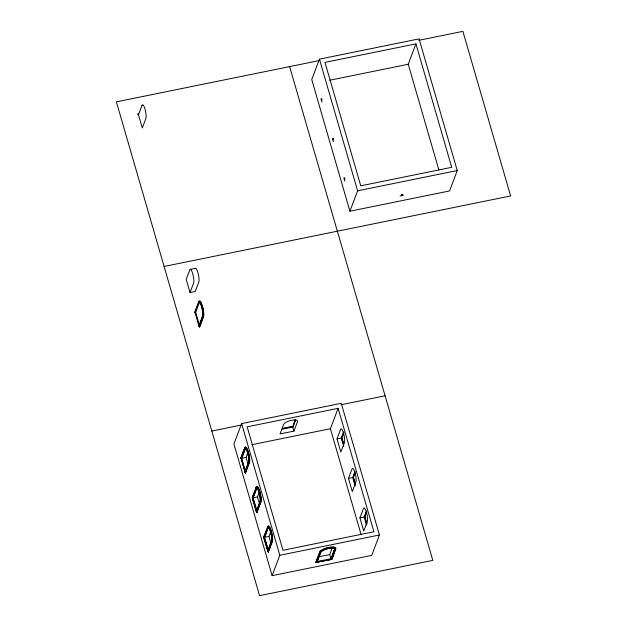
<?xml version="1.0" encoding="UTF-8"?>
<svg xmlns="http://www.w3.org/2000/svg" width="627" height="627" viewBox="0 0 627 627"><rect width="100%" height="100%" fill="white"/><g stroke="black" fill="none" stroke-linecap="round" stroke-linejoin="round"><path stroke-width="0.94" d="M335.398 549.66L335.429 548.954A7.994 2.641 -16.2 0 0 328.893 548.233A7.994 2.641 -16.2 0 0 320.687 551.956L320.146 552.763M203.226 315.679L199.308 326.479M190.02 292.566L193.618 283.043A7.265 1.646 78.5 0 0 192.732 273.74A7.265 1.646 78.5 0 0 189.801 269.876L186.203 279.391L190.02 292.566L195.216 291.508L198.814 281.985A7.265 1.646 78.5 0 0 197.936 272.682A7.265 1.646 78.5 0 0 194.997 268.818M194.762 312.066L199.049 301.14A8.543 1.936 78.5 0 1 202.113 306.25A8.543 1.936 78.5 0 1 203.391 316.102L199.37 327.176M199.637 302.143A7.438 1.685 78.5 0 0 199.3 302.629L195.671 312.215L199.59 325.711L198.892 325.852L194.981 312.356L199.025 301.611M198.892 325.852L202.521 316.267A7.438 1.685 78.5 0 0 201.612 306.736A7.438 1.685 78.5 0 0 198.602 302.77M199.723 327.106L203.736 316.032A8.543 1.936 78.5 0 0 202.458 306.18A8.543 1.936 78.5 0 0 199.394 301.07M319.441 59.15L311.737 79.543L349.913 211.221L449.543 190.945L457.248 170.544L419.063 38.874L319.441 59.15L357.625 190.82L349.913 211.221M321.4 100.508L321.667 98.941M332.859 140.009L333.117 138.442M241.638 423.593L233.926 443.987L272.11 575.664L371.733 555.389L379.445 534.996L341.26 403.318L241.638 423.593L279.814 555.271L272.11 575.664M344.309 179.51L344.576 177.943M240.721 458.055L245.016 447.129A8.543 1.936 78.5 0 1 248.08 452.239A8.543 1.936 78.5 0 1 249.35 462.091L245.337 473.166L249.703 462.021A8.543 1.936 78.5 0 0 248.425 452.169A8.543 1.936 78.5 0 0 245.361 447.059L241.074 457.984L245.267 472.468L241.074 457.984M241.638 458.204L240.948 458.345L244.569 448.752A7.438 1.685 78.5 0 1 247.579 452.718A7.438 1.685 78.5 0 1 248.48 462.248L244.859 471.841L245.549 471.7L241.638 458.204L245.259 448.611A7.438 1.685 78.5 0 1 246.576 448.626M247.955 464.004L246.043 457.42L248.002 452.232M244.922 472.539L248.848 461.731A7.994 1.81 78.5 0 0 247.657 452.514A7.994 1.81 78.5 0 0 244.789 447.733L244.428 448.25M245.855 470.603L248.143 464.544M245.267 472.468L249.193 461.66A7.994 1.81 78.5 0 0 248.002 452.443A7.994 1.81 78.5 0 0 245.133 447.662L244.773 448.18M438.861 169.941L408.224 64.267L415.928 43.866L324.966 62.379L360.76 185.827L451.722 167.315L415.928 43.866M256.231 487.681L256.584 487.163A7.994 1.81 78.5 0 1 259.453 491.944A7.994 1.81 78.5 0 1 260.644 501.169L256.38 512.04L252.179 497.556L256.467 486.63A8.543 1.936 78.5 0 1 259.531 491.74A8.543 1.936 78.5 0 1 260.808 501.592L256.788 512.667L261.153 501.522A8.543 1.936 78.5 0 0 259.884 491.67A8.543 1.936 78.5 0 0 256.811 486.56L252.399 497.846L256.788 512.667M257.963 508.379L256.984 510.974L253.089 497.705L256.717 488.119A7.438 1.685 78.5 0 1 257.501 487.634M259.406 503.505L257.493 496.921L259.131 492.595M256.38 512.04L260.299 501.239A7.994 1.81 78.5 0 0 259.108 492.015A7.994 1.81 78.5 0 0 256.239 487.234L255.887 487.751M258.943 505.777L260.581 501.451M281.507 429.346L292.872 427.034L295.317 419.4M295.341 420.082L292.723 427.003L293.922 431.117L280.057 433.939L283.655 424.424A7.265 2.398 -16.2 0 1 291.61 420.294A7.265 2.398 -16.2 0 1 297.519 421.603L293.922 431.117M292.872 427.034L295.513 420.059M267.682 527.182L268.042 526.664A7.994 1.81 78.5 0 1 270.911 531.445A7.994 1.81 78.5 0 1 272.102 540.67L267.831 551.548L263.63 537.065L267.925 526.131A8.543 1.936 78.5 0 1 270.989 531.241A8.543 1.936 78.5 0 1 272.259 541.093L268.246 552.175L272.604 541.023A8.543 1.936 78.5 0 0 271.334 531.171A8.543 1.936 78.5 0 0 268.27 526.061L263.849 537.355L268.952 536.422L270.911 531.234M264.618 537.308L268.215 527.785A7.265 1.646 78.5 0 1 268.544 527.307M401.758 195.71L402.299 194.284L402.691 194.527M267.831 551.548L271.757 540.74A7.994 1.81 78.5 0 0 270.566 531.516A7.994 1.81 78.5 0 0 267.698 526.735L267.337 527.252M270.072 546.148L268.434 550.475L264.547 537.214L268.168 527.62A7.438 1.685 78.5 0 1 268.505 527.135M271.099 543.734L272.087 541.117M361.058 534.392L330.413 428.711L338.125 408.318L247.163 426.83L282.957 550.271L373.919 531.759L338.125 408.318M337.005 438.908L340.602 429.393A7.265 1.646 78.5 0 1 343.533 433.257A7.265 1.646 78.5 0 1 344.419 442.56L340.822 452.075L337.005 438.908L341.339 438.03L343.627 431.972M342.068 436.611L343.079 433.931M343.784 444.088L341.958 437.787L343.933 432.559M315.749 562.552L320.107 551.674A8.543 2.821 -16.2 0 1 328.877 547.7A8.543 2.821 -16.2 0 1 335.86 548.468L332.036 559.237L315.749 562.552L320.013 551.345A8.543 2.821 -16.2 0 1 328.783 547.371A8.543 2.821 -16.2 0 1 335.766 548.139M316.345 562.239L320.593 551.627A7.994 2.641 -16.2 0 1 328.799 547.904A7.994 2.641 -16.2 0 1 335.335 548.625L331.691 559.464L316.345 562.239L323.015 560.883M316.439 562.568L320.475 552.011A7.438 2.453 -16.2 0 1 320.985 551.243M317.05 561.502L320.64 551.979A7.265 2.398 -16.2 0 1 322.082 550.435M348.455 478.409L352.053 468.894A7.265 1.646 78.5 0 1 354.992 472.758A7.265 1.646 78.5 0 1 355.87 482.061L352.28 491.576L348.455 478.409L352.789 477.531L355.078 471.473M354.537 473.44L353.189 477.006L355.023 483.339M355.493 484.491L353.409 477.296L355.054 472.93M334.536 548.507A7.265 2.398 -16.2 0 1 334.505 549.158L330.907 558.681L329.716 554.566L332.334 547.637M331.056 558.712L316.847 561.604L317.035 562.262L320.663 552.669A7.438 2.453 -16.2 0 1 328.814 548.445A7.438 2.453 -16.2 0 1 334.865 549.777L331.244 559.37L334.677 549.119A7.438 2.453 -16.2 0 0 334.708 548.453M331.691 559.464L335.727 548.884M359.914 517.918L363.511 508.395A7.265 1.646 78.5 0 1 366.442 512.259A7.265 1.646 78.5 0 1 367.328 521.562L363.731 531.085L359.914 517.918L364.867 516.797L366.842 511.561M364.248 517.032L366.536 510.974M366.325 512.047L364.64 516.507L366.481 522.84M198.469 302.261L198.822 301.744A7.994 1.81 78.5 0 1 201.69 306.525A7.994 1.81 78.5 0 1 202.882 315.749L198.963 326.549L198.438 324.739M198.814 302.19L199.167 301.673A7.994 1.81 78.5 0 1 203.195 312.458M401.648 194.738L402.299 194.284M319.308 60.568L116.379 101.864L259.554 595.65L432.818 560.389L289.635 66.611M418.867 40.308L462.898 31.35L510.621 195.945L164.102 266.459M329.708 80.24L408.224 64.267M357.625 190.82L457.248 170.544M400.05 195.992L403.514 195.287M190.13 269.398L195.326 268.34M194.981 312.356L195.671 312.215M211.832 431.055L241.505 425.02M341.057 404.76L385.088 395.794M282.268 428.5L292.684 426.376M282.644 428.609L293.123 426.478M251.897 444.692L330.413 428.711M241.199 457.624L245.337 473.166M341.958 437.787L341.26 437.928L343.792 446.495M246.043 457.42L241.708 458.298L245.306 448.783A7.265 1.646 78.5 0 1 246.591 448.791M252.399 497.846L253.089 497.705M353.409 477.296L352.719 477.437L355.243 485.996M257.493 496.921L253.167 497.807L256.764 488.284A7.265 1.646 78.5 0 1 257.532 487.806M257.007 511.201L256.31 511.342L259.939 501.757A7.438 1.685 78.5 0 0 259.029 492.226A7.438 1.685 78.5 0 0 256.02 488.261M264.108 536.634L268.246 552.175M263.63 537.065L268.176 551.478M268.458 550.71L267.768 550.851L271.389 541.258A7.438 1.685 78.5 0 0 270.488 531.727A7.438 1.685 78.5 0 0 267.478 527.762M279.814 555.271L379.445 534.996M318.626 556.823L329.716 554.566M327.78 559.911L331.597 559.135M320.953 98.792L321.902 102.083M332.404 138.293L333.36 141.584M343.855 177.794L344.811 181.093M364.867 516.797L366.952 523.992M343.572 443.838L341.386 437.568L342.177 440.287M353.369 478.887L354.153 481.599M365.345 520.198L366.137 522.91M364.169 516.938L366.521 525.034M268.952 536.422L271.13 543.946M242.782 463.087L243.574 465.814M253.441 499.86L254.766 504.406M255.291 506.232L256.082 508.959M256.608 510.778L257.141 512.596M265.691 542.089L268.591 552.105M252.791 498.394L256.725 511.969M344.85 178.084L344.858 178.93M333.392 138.583L333.407 139.429M321.941 99.082L321.949 99.928M270.065 528.726A7.265 1.646 78.5 0 1 270.621 530.042M271.154 531.649A7.265 1.646 78.5 0 1 271.609 533.452M271.969 535.309A7.265 1.646 78.5 0 1 272.204 537.104M247.156 449.724A7.265 1.646 78.5 0 1 247.712 451.032M248.7 454.442A7.265 1.646 78.5 0 1 249.06 456.307M249.295 458.102A7.265 1.646 78.5 0 1 249.123 461.95M259.17 490.541A7.265 1.646 78.5 0 1 260.158 493.951A7.438 1.685 78.5 0 0 259.178 490.432M260.518 495.808A7.265 1.646 78.5 0 1 260.746 497.603M323.399 549.644A7.265 2.398 -16.2 0 1 324.998 548.923A7.438 2.453 -16.2 0 0 323.297 549.62M333.203 547.653A7.265 2.398 -16.2 0 1 334.089 547.99M270.057 528.585A7.438 1.685 78.5 0 1 270.637 529.933M271.178 531.586A7.438 1.685 78.5 0 1 271.648 533.428M272.016 535.333A7.438 1.685 78.5 0 1 272.251 537.174M247.148 449.583A7.438 1.685 78.5 0 1 247.728 450.931M248.739 454.418A7.438 1.685 78.5 0 1 249.107 456.331M249.342 458.165A7.438 1.685 78.5 0 1 249.178 462.107M260.558 495.832A7.438 1.685 78.5 0 1 260.801 497.673M333.337 547.575A7.438 2.453 -16.2 0 1 334.254 547.927M200.084 302.143A7.438 1.685 78.5 0 1 200.616 302.637M202.309 306.595A7.438 1.685 78.5 0 1 203.14 310.341M142.07 105.281L138.473 114.804L142.298 127.971L145.887 118.448A7.265 1.646 78.5 0 0 145.009 109.145A7.265 1.646 78.5 0 0 142.07 105.281M138.144 113.652L137.736 114.78L138.426 114.639L138.144 113.652"/></g></svg>
